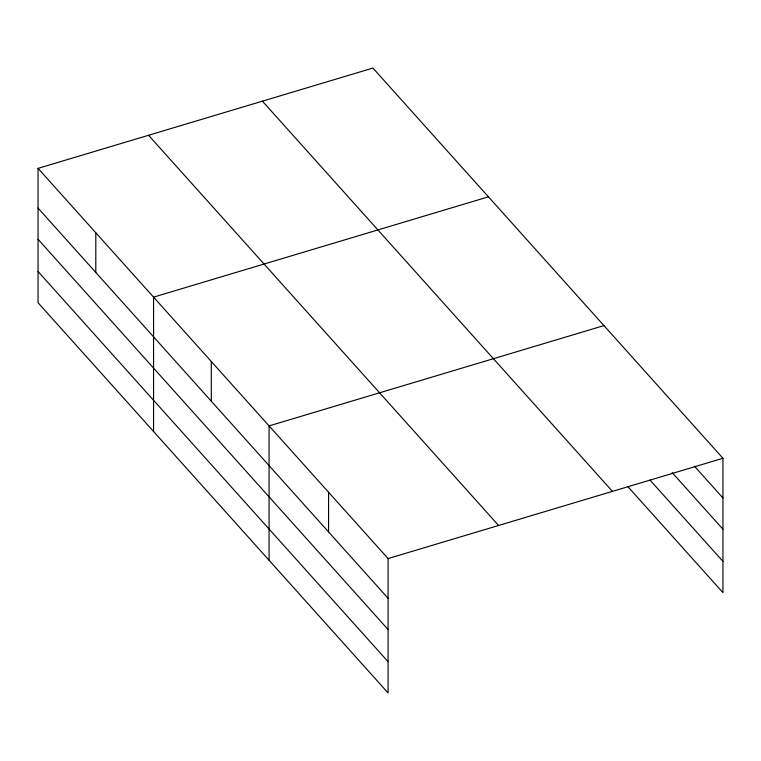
<?xml version="1.0" encoding="UTF-8"?>
<svg xmlns="http://www.w3.org/2000/svg" width="761" height="761" viewBox="0 0 761 761"><rect width="100%" height="100%" fill="white"/><g stroke="black" fill="none" stroke-linecap="round" stroke-linejoin="round"><path stroke-width="1.14" d="M38.05 168.371L388.072 558.574L388.072 692.938L38.05 302.726L38.05 168.371L372.928 68.062L722.95 458.274L722.95 592.629L627.739 486.498M488.429 196.833L153.56 297.142L153.56 431.497M603.939 325.603L269.071 425.903L269.071 560.267M388.072 558.574L722.95 458.274M694.384 466.141L722.95 497.979M672.172 472.61L722.95 529.209M649.961 480.02L722.95 561.399M262.412 101.165L612.443 491.378M148.557 135.268L498.588 525.48M38.05 208.076L388.072 598.279M38.05 239.306L388.072 629.518M38.05 271.496L388.072 661.699M328.571 492.243L328.571 531.949M211.311 361.523L211.311 401.228M95.8 232.752L95.8 272.457"/></g></svg>
